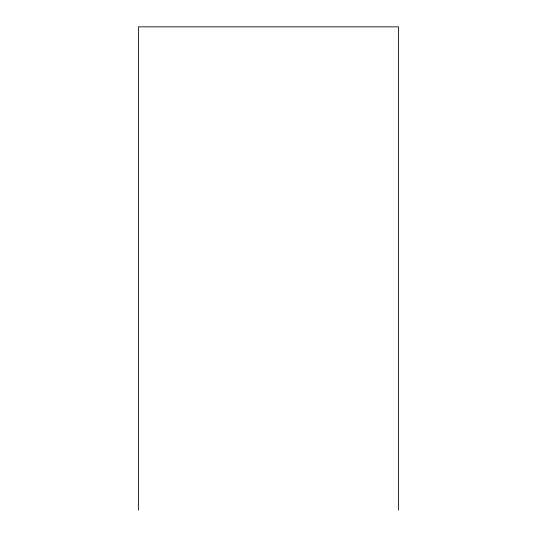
<?xml version="1.0" encoding="UTF-8"?>
<svg xmlns="http://www.w3.org/2000/svg" width="537" height="537" viewBox="0 0 537 537"><rect width="100%" height="100%" fill="white"/><g stroke="black" fill="none" stroke-linecap="round" stroke-linejoin="round"><path stroke-width="0.81" d="M398.508 510.15L398.508 26.85L138.492 26.85L138.492 510.15"/></g></svg>
